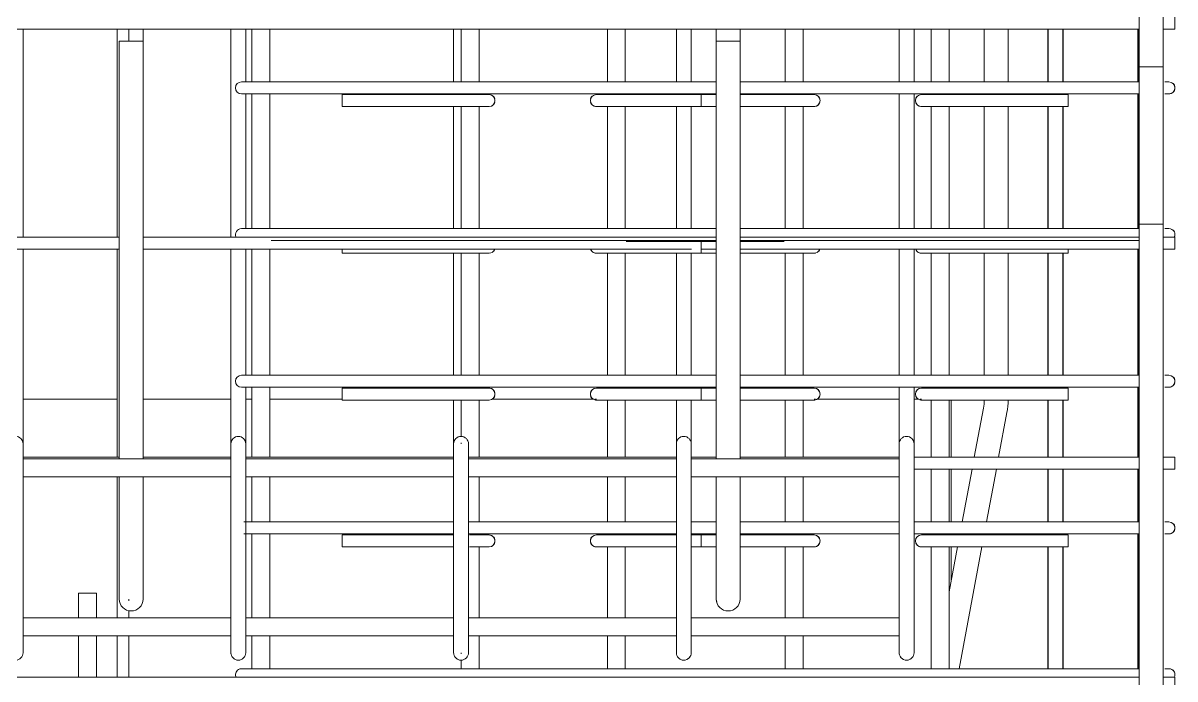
# Model space of a CAD drawing. Header units: millimetres. Extents: x -31655 to -5862, y 2843 to 78926.
# Drawn here: x -27253 to -26480, y 4392 to 4832 of the extents above; entities that cross this region are included whole.
import ezdxf

# ---------------------------------------------------------------- set-up
doc = ezdxf.new("R2010")
doc.units = ezdxf.units.MM
for name, color, linetype, lineweight in [('A-WALL', 113, 'Continuous', 25), ('S-BEAM', 12, 'Continuous', 18), ('S-RBAR', 171, 'Continuous', 18)]:
    doc.layers.add(name, color=color, linetype=linetype, lineweight=lineweight)

# ---------------------------------------------------------------- blocks, each defined once
blk = doc.blocks.new('M_Rectangular Corbel - M_Rectangular Corbel-5472199-Elevation Front')
at = {"layer": 'S-BEAM'}
for p, q in [((-27252.89, 4579.75), (-27189.85, 4579.75)), ((-27172.39, 4579.75), (-27113.52, 4579.75)), ((-27103.52, 4579.75), (-27099.47, 4579.75)), ((-27087.47, 4579.75), (-27038.88, 4579.75)), ((-26938.29, 4579.75), (-26870.54, 4579.75)), ((-26869.36, 4579.75), (-26868.43, 4579.75)), ((-26722.39, 4579.75), (-26721.43, 4579.75)), ((-26720.29, 4579.75), (-26665.39, 4579.75)), ((-26655.39, 4579.75), (-26652.5, 4579.75)), ((-26651.36, 4579.75), (-26650.39, 4579.75)), ((-26630.39, 4579.07), (-26630.39, 4540.8)), ((-26630.39, 4532.8), (-26630.39, 4497.38)), ((-26630.39, 4489.38), (-26630.39, 4488.66)), ((-26630.39, 4480.66), (-26630.39, 4458.08))]:
    blk.add_line(p, q, dxfattribs=at)

msp = doc.modelspace()

# ---------------------------------------------------------------- linework, layer by layer
at = {"layer": 'A-WALL'}
for p, q in [((-26565.39395, 4792.37073), (-26565.39395, 4827.82695)), ((-26555.39395, 4792.37073), (-26555.39395, 4827.82695)), ((-26505.39395, 4827.489), (-26505.39395, 4792.37073)), ((-26565.39395, 4783.89224), (-26565.39395, 4784.37073)), ((-26555.39395, 4783.89224), (-26555.39395, 4784.37073)), ((-26505.39395, 4784.37073), (-26505.39395, 4694.04049)), ((-26565.39395, 4694.04049), (-26565.39395, 4775.89224)), ((-26555.39395, 4694.04049), (-26555.39395, 4775.89224)), ((-26565.39395, 4595.71026), (-26565.39395, 4677.48276)), ((-26555.39395, 4595.71026), (-26555.39395, 4677.48276)), ((-26505.39395, 4680.3142), (-26505.39395, 4595.71026)), ((-26565.39395, 4587.07328), (-26565.39395, 4587.71026)), ((-26555.39395, 4587.07328), (-26555.39395, 4587.71026)), ((-26505.39395, 4587.71026), (-26505.39395, 4540.80145)), ((-26565.39395, 4540.80145), (-26565.39395, 4579.07328)), ((-26555.39395, 4540.80145), (-26555.39395, 4579.07328)), ((-26565.39395, 4497.38002), (-26565.39395, 4532.80145)), ((-26555.39395, 4497.38002), (-26555.39395, 4532.80145)), ((-26505.39395, 4532.80145), (-26505.39395, 4497.38002)), ((-26565.39395, 4488.66379), (-26565.39395, 4489.38002)), ((-26555.39395, 4488.66379), (-26555.39395, 4489.38002)), ((-26505.39395, 4489.38002), (-26505.39395, 4399.04978)), ((-26565.39395, 4399.04978), (-26565.39395, 4480.66379)), ((-26555.39395, 4399.04978), (-26555.39395, 4480.66379))]:
    msp.add_line(p, q, dxfattribs=at)
at = {"layer": 'S-RBAR'}
for p, q in [((-26504.39395, 4696.9502), (-26504.39395, 5460.17917)), ((-26488.39395, 4696.9502), (-26488.39395, 5460.17917)), ((-26480.39395, 4827.82695), (-26480.39395, 4835.82695)), ((-30396.39395, 4827.82695), (-26504.39395, 4827.82695)), ((-27252.89395, 4827.82695), (-27252.89395, 4688.3142)), ((-27189.84916, 4688.3142), (-27189.84916, 4827.82695)), ((-27181.84916, 4819.75), (-27181.84916, 4827.82695)), ((-27172.39395, 4819.75), (-27172.39395, 4827.82695)), ((-27113.51895, 4827.82695), (-27113.51895, 4688.3142)), ((-27103.51895, 4827.489), (-27103.51895, 4792.37073)), ((-27099.46501, 4792.37073), (-27099.46501, 4827.489)), ((-27087.46501, 4792.37073), (-27087.46501, 4827.489)), ((-26964.14395, 4827.82695), (-26964.14395, 4792.37073)), ((-26958.98659, 4792.37073), (-26958.98659, 4827.82695)), ((-26946.98659, 4792.37073), (-26946.98659, 4827.82695)), ((-26861.00816, 4792.37073), (-26861.00816, 4827.82695)), ((-26849.00816, 4792.37073), (-26849.00816, 4827.82695)), ((-26814.76895, 4827.82695), (-26814.76895, 4792.37073)), ((-26804.76895, 4827.82695), (-26804.76895, 4792.37073)), ((-26788.00099, 4819.75), (-26788.00099, 4827.82695)), ((-26772.00099, 4819.75), (-26772.00099, 4827.82695)), ((-26741.77973, 4792.37073), (-26741.77973, 4827.82695)), ((-26729.77973, 4792.37073), (-26729.77973, 4827.82695)), ((-26665.39395, 4827.82695), (-26665.39395, 4792.37073)), ((-26655.39395, 4827.82695), (-26655.39395, 4792.37073)), ((-26643.80131, 4792.37073), (-26643.80131, 4827.82695)), ((-26631.80131, 4792.37073), (-26631.80131, 4827.82695)), ((-26608.26496, 4827.82695), (-26608.26496, 4792.37073)), ((-26608.26496, 4827.82695), (-26608.26496, 4792.37073)), ((-26592.26496, 4827.82695), (-26592.26496, 4792.37073)), ((-26592.26496, 4827.82695), (-26592.26496, 4792.37073)), ((-26488.39395, 4827.82695), (-26480.39395, 4827.82695)), ((-27188.39395, 4819.75), (-27188.39395, 4539.64273)), ((-27188.39395, 4819.75), (-27172.39395, 4819.75)), ((-27172.39395, 4819.75), (-27172.39395, 4539.64273)), ((-26788.00099, 4819.75), (-26788.00099, 4539.64273)), ((-26788.00099, 4819.75), (-26772.00099, 4819.75)), ((-26772.00099, 4819.75), (-26772.00099, 4539.64273)), ((-26504.39395, 4802.5498), (-26504.39395, 4053.80073)), ((-26504.39395, 4802.5498), (-26488.39395, 4802.5498)), ((-26488.39395, 4802.5498), (-26488.39395, 4053.80073)), ((-27086.39395, 4792.37073), (-27106.39395, 4792.37073)), ((-27086.39395, 4792.37073), (-27106.39395, 4792.37073)), ((-27086.39395, 4792.37073), (-26788.00099, 4792.37073)), ((-26772.00099, 4792.37073), (-26504.39395, 4792.37073)), ((-26484.39395, 4792.37073), (-26487.20188, 4792.37073)), ((-27100.53608, 4784.37073), (-27106.39395, 4784.37073)), ((-27100.53608, 4784.37073), (-27106.39395, 4784.37073)), ((-27103.51895, 4784.37073), (-27103.51895, 4694.04049)), ((-27086.39395, 4784.37073), (-27100.53608, 4784.37073)), ((-27099.46501, 4694.04049), (-27099.46501, 4784.37073)), ((-27087.46501, 4694.04049), (-27087.46501, 4784.37073)), ((-27086.39395, 4784.37073), (-26788.00099, 4784.37073)), ((-27038.8828, 4783.89224), (-27014.67822, 4783.89224)), ((-27038.8828, 4775.89224), (-27038.8828, 4783.89224)), ((-26974.53608, 4783.89224), (-27014.67822, 4783.89224)), ((-26974.53608, 4783.89224), (-26940.39395, 4783.89224)), ((-26964.14395, 4784.37073), (-26964.14395, 4783.89224)), ((-26958.98659, 4783.89224), (-26958.98659, 4784.37073)), ((-26946.98659, 4783.89224), (-26946.98659, 4784.37073)), ((-26848.42868, 4783.89224), (-26868.42868, 4783.89224)), ((-26861.00816, 4783.89224), (-26861.00816, 4784.37073)), ((-26849.00816, 4783.89224), (-26849.00816, 4784.37073)), ((-26848.42868, 4783.89224), (-26804.67822, 4783.89224)), ((-26814.76895, 4784.37073), (-26814.76895, 4783.89224)), ((-26804.76895, 4784.37073), (-26804.76895, 4783.89224)), ((-26804.67822, 4783.89224), (-26798.18937, 4783.89224)), ((-26798.18937, 4783.89224), (-26788.00099, 4783.89224)), ((-26798.18937, 4775.89224), (-26798.18937, 4783.89224)), ((-26772.00099, 4784.37073), (-26504.39395, 4784.37073)), ((-26772.00099, 4783.89224), (-26742.39395, 4783.89224)), ((-26722.39395, 4783.89224), (-26742.39395, 4783.89224)), ((-26741.77973, 4783.89224), (-26741.77973, 4784.37073)), ((-26729.77973, 4783.89224), (-26729.77973, 4784.37073)), ((-26665.39395, 4784.37073), (-26665.39395, 4694.04049)), ((-26655.39395, 4784.37073), (-26655.39395, 4694.04049)), ((-26616.25181, 4783.89224), (-26650.39395, 4783.89224)), ((-26643.80131, 4783.89224), (-26643.80131, 4784.37073)), ((-26631.80131, 4783.89224), (-26631.80131, 4784.37073)), ((-26616.25181, 4783.89224), (-26576.10968, 4783.89224)), ((-26608.26496, 4784.37073), (-26608.26496, 4783.89224)), ((-26608.26496, 4784.37073), (-26608.26496, 4783.89224)), ((-26592.26496, 4784.37073), (-26592.26496, 4783.89224)), ((-26592.26496, 4784.37073), (-26592.26496, 4783.89224)), ((-26551.90509, 4783.89224), (-26576.10968, 4783.89224)), ((-26551.90509, 4783.89224), (-26551.90509, 4775.89224)), ((-26484.39395, 4784.37073), (-26487.20188, 4784.37073)), ((-27038.8828, 4775.89224), (-27014.67822, 4775.89224)), ((-26974.53608, 4775.89224), (-27014.67822, 4775.89224)), ((-26974.53608, 4775.89224), (-26940.39395, 4775.89224)), ((-26964.14395, 4775.89224), (-26964.14395, 4694.04049)), ((-26958.98659, 4694.04049), (-26958.98659, 4775.89224)), ((-26946.98659, 4694.04049), (-26946.98659, 4775.89224)), ((-26848.42868, 4775.89224), (-26868.42868, 4775.89224)), ((-26861.00816, 4694.04049), (-26861.00816, 4775.89224)), ((-26849.00816, 4694.04049), (-26849.00816, 4775.89224)), ((-26848.42868, 4775.89224), (-26804.67822, 4775.89224)), ((-26814.76895, 4775.89224), (-26814.76895, 4694.04049)), ((-26804.76895, 4775.89224), (-26804.76895, 4694.04049)), ((-26804.67822, 4775.89224), (-26798.18937, 4775.89224)), ((-26798.18937, 4775.89224), (-26788.00099, 4775.89224)), ((-26772.00099, 4775.89224), (-26742.39395, 4775.89224)), ((-26722.39395, 4775.89224), (-26742.39395, 4775.89224)), ((-26741.77973, 4694.04049), (-26741.77973, 4775.89224)), ((-26729.77973, 4694.04049), (-26729.77973, 4775.89224)), ((-26616.25181, 4775.89224), (-26650.39395, 4775.89224)), ((-26643.80131, 4694.04049), (-26643.80131, 4775.89224)), ((-26631.80131, 4694.04049), (-26631.80131, 4775.89224)), ((-26616.25181, 4775.89224), (-26576.10968, 4775.89224)), ((-26608.26496, 4775.89224), (-26608.26496, 4694.04049)), ((-26608.26496, 4775.89224), (-26608.26496, 4694.04049)), ((-26592.26496, 4775.89224), (-26592.26496, 4694.04049)), ((-26592.26496, 4775.89224), (-26592.26496, 4694.04049)), ((-26551.90509, 4775.89224), (-26576.10968, 4775.89224)), ((-26488.39395, 4696.9502), (-26504.39395, 4696.9502)), ((-27086.39395, 4694.04049), (-27106.39395, 4694.04049)), ((-27086.39395, 4694.04049), (-27106.39395, 4694.04049)), ((-27086.39395, 4694.04049), (-26788.00099, 4694.04049)), ((-26772.00099, 4694.04049), (-26504.39395, 4694.04049)), ((-26484.39395, 4694.04049), (-26487.20188, 4694.04049)), ((-27572.39395, 4688.3142), (-27188.39395, 4688.3142)), ((-27172.39395, 4688.3142), (-26788.00099, 4688.3142)), ((-27086.39395, 4686.04049), (-26788.00099, 4686.04049)), ((-26848.42868, 4685.48276), (-26804.67822, 4685.48276)), ((-26804.67822, 4685.48276), (-26798.18937, 4685.48276)), ((-26798.18937, 4685.48276), (-26788.00099, 4685.48276)), ((-26798.18937, 4677.48276), (-26798.18937, 4685.48276)), ((-26772.00099, 4688.3142), (-26504.39395, 4688.3142)), ((-26772.00099, 4686.04049), (-26504.39395, 4686.04049)), ((-26772.00099, 4685.48276), (-26742.39395, 4685.48276)), ((-26488.39395, 4688.3142), (-26480.39395, 4688.3142)), ((-26480.39395, 4680.3142), (-26480.39395, 4688.3142)), ((-27572.39395, 4680.3142), (-27188.39395, 4680.3142)), ((-27252.89395, 4680.3142), (-27252.89395, 4574.75)), ((-27189.84916, 4540.80145), (-27189.84916, 4680.3142)), ((-27172.39395, 4680.3142), (-26804.67822, 4680.3142)), ((-27113.51895, 4680.3142), (-27113.51895, 4574.75)), ((-27103.51895, 4680.3142), (-27103.51895, 4595.71026)), ((-27099.46501, 4595.71026), (-27099.46501, 4680.3142)), ((-27087.46501, 4595.71026), (-27087.46501, 4680.3142)), ((-27038.8828, 4677.48276), (-27038.8828, 4680.3142)), ((-27038.8828, 4677.48276), (-27014.67822, 4677.48276)), ((-26974.53608, 4677.48276), (-27014.67822, 4677.48276)), ((-26974.53608, 4677.48276), (-26940.39395, 4677.48276)), ((-26964.14395, 4677.48276), (-26964.14395, 4595.71026)), ((-26958.98659, 4595.71026), (-26958.98659, 4677.48276)), ((-26946.98659, 4595.71026), (-26946.98659, 4677.48276)), ((-26848.42868, 4677.48276), (-26868.42868, 4677.48276)), ((-26861.00816, 4595.71026), (-26861.00816, 4677.48276)), ((-26849.00816, 4595.71026), (-26849.00816, 4677.48276)), ((-26848.42868, 4677.48276), (-26804.67822, 4677.48276)), ((-26814.76895, 4677.48276), (-26814.76895, 4595.71026)), ((-26804.76895, 4677.48276), (-26804.76895, 4595.71026)), ((-26804.67822, 4677.48276), (-26798.18937, 4677.48276)), ((-26798.18937, 4680.3142), (-26788.00099, 4680.3142)), ((-26798.18937, 4677.48276), (-26788.00099, 4677.48276)), ((-26772.00099, 4680.3142), (-26504.39395, 4680.3142)), ((-26772.00099, 4677.48276), (-26742.39395, 4677.48276)), ((-26722.39395, 4677.48276), (-26742.39395, 4677.48276)), ((-26741.77973, 4595.71026), (-26741.77973, 4677.48276)), ((-26729.77973, 4595.71026), (-26729.77973, 4677.48276)), ((-26665.39395, 4680.3142), (-26665.39395, 4595.71026)), ((-26655.39395, 4680.3142), (-26655.39395, 4595.71026)), ((-26616.25181, 4677.48276), (-26650.39395, 4677.48276)), ((-26643.80131, 4595.71026), (-26643.80131, 4677.48276)), ((-26631.80131, 4595.71026), (-26631.80131, 4677.48276)), ((-26616.25181, 4677.48276), (-26576.10968, 4677.48276)), ((-26608.26496, 4677.48276), (-26608.26496, 4595.71026)), ((-26608.26496, 4677.48276), (-26608.26496, 4595.71026)), ((-26592.26496, 4677.48276), (-26592.26496, 4595.71026)), ((-26592.26496, 4677.48276), (-26592.26496, 4595.71026)), ((-26551.90509, 4677.48276), (-26576.10968, 4677.48276)), ((-26551.90509, 4680.3142), (-26551.90509, 4677.48276)), ((-26488.39395, 4680.3142), (-26480.39395, 4680.3142)), ((-27086.39395, 4595.71026), (-27106.39395, 4595.71026)), ((-27086.39395, 4595.71026), (-27106.39395, 4595.71026)), ((-27086.39395, 4595.71026), (-26788.00099, 4595.71026)), ((-26772.00099, 4595.71026), (-26504.39395, 4595.71026)), ((-26484.39395, 4595.71026), (-26487.20188, 4595.71026)), ((-27100.53608, 4587.71026), (-27106.39395, 4587.71026)), ((-27100.53608, 4587.71026), (-27106.39395, 4587.71026)), ((-27103.51895, 4587.71026), (-27103.51895, 4574.75)), ((-27086.39395, 4587.71026), (-27100.53608, 4587.71026)), ((-27099.46501, 4540.80145), (-27099.46501, 4587.71026)), ((-27087.46501, 4540.80145), (-27087.46501, 4587.71026)), ((-27086.39395, 4587.71026), (-26788.00099, 4587.71026)), ((-27038.8828, 4587.07328), (-27014.67822, 4587.07328)), ((-27038.8828, 4579.07328), (-27038.8828, 4587.07328)), ((-26974.53608, 4587.07328), (-27014.67822, 4587.07328)), ((-26974.53608, 4587.07328), (-26940.39395, 4587.07328)), ((-26964.14395, 4587.71026), (-26964.14395, 4587.07328)), ((-26958.98659, 4587.07328), (-26958.98659, 4587.71026)), ((-26946.98659, 4587.07328), (-26946.98659, 4587.71026)), ((-26848.42868, 4587.07328), (-26868.42868, 4587.07328)), ((-26861.00816, 4587.07328), (-26861.00816, 4587.71026)), ((-26849.00816, 4587.07328), (-26849.00816, 4587.71026)), ((-26848.42868, 4587.07328), (-26804.67822, 4587.07328)), ((-26814.76895, 4587.71026), (-26814.76895, 4587.07328)), ((-26804.76895, 4587.71026), (-26804.76895, 4587.07328)), ((-26804.67822, 4587.07328), (-26798.18937, 4587.07328)), ((-26798.18937, 4587.07328), (-26788.00099, 4587.07328)), ((-26798.18937, 4579.07328), (-26798.18937, 4587.07328)), ((-26772.00099, 4587.71026), (-26504.39395, 4587.71026)), ((-26772.00099, 4587.07328), (-26742.39395, 4587.07328)), ((-26722.39395, 4587.07328), (-26742.39395, 4587.07328)), ((-26741.77973, 4587.07328), (-26741.77973, 4587.71026)), ((-26729.77973, 4587.07328), (-26729.77973, 4587.71026)), ((-26665.39395, 4587.71026), (-26665.39395, 4574.75)), ((-26655.39395, 4587.71026), (-26655.39395, 4574.75)), ((-26616.25181, 4587.07328), (-26650.39395, 4587.07328)), ((-26643.80131, 4587.07328), (-26643.80131, 4587.71026)), ((-26631.80131, 4587.07328), (-26631.80131, 4587.71026)), ((-26616.25181, 4587.07328), (-26576.10968, 4587.07328)), ((-26608.26496, 4587.71026), (-26608.26496, 4587.07328)), ((-26608.26496, 4587.71026), (-26608.26496, 4587.07328)), ((-26592.26496, 4587.71026), (-26592.26496, 4587.07328)), ((-26592.26496, 4587.71026), (-26592.26496, 4587.07328)), ((-26551.90509, 4587.07328), (-26576.10968, 4587.07328)), ((-26551.90509, 4587.07328), (-26551.90509, 4579.07328)), ((-26484.39395, 4587.71026), (-26487.20188, 4587.71026)), ((-27252.89395, 4574.75), (-27252.89395, 4549.75)), ((-27113.51895, 4574.75), (-27113.51895, 4549.75)), ((-27103.51895, 4574.75), (-27103.51895, 4549.75)), ((-27038.8828, 4579.07328), (-27014.67822, 4579.07328)), ((-26974.53608, 4579.07328), (-27014.67822, 4579.07328)), ((-26974.53608, 4579.07328), (-26940.39395, 4579.07328)), ((-26964.14395, 4579.07328), (-26964.14395, 4574.75)), ((-26964.14395, 4574.75), (-26964.14395, 4549.75)), ((-26958.98659, 4554.72928), (-26958.98659, 4579.07328)), ((-26946.98659, 4540.80145), (-26946.98659, 4579.07328)), ((-26848.42868, 4579.07328), (-26868.42868, 4579.07328)), ((-26861.00816, 4540.80145), (-26861.00816, 4579.07328)), ((-26849.00816, 4540.80145), (-26849.00816, 4579.07328)), ((-26848.42868, 4579.07328), (-26804.67822, 4579.07328)), ((-26814.76895, 4579.07328), (-26814.76895, 4574.75)), ((-26814.76895, 4574.75), (-26814.76895, 4549.75)), ((-26804.76895, 4579.07328), (-26804.76895, 4574.75)), ((-26804.76895, 4574.75), (-26804.76895, 4549.75)), ((-26804.67822, 4579.07328), (-26798.18937, 4579.07328)), ((-26798.18937, 4579.07328), (-26788.00099, 4579.07328)), ((-26772.00099, 4579.07328), (-26742.39395, 4579.07328)), ((-26722.39395, 4579.07328), (-26742.39395, 4579.07328)), ((-26741.77973, 4540.80145), (-26741.77973, 4579.07328)), ((-26729.77973, 4540.80145), (-26729.77973, 4579.07328)), ((-26665.39395, 4574.75), (-26665.39395, 4549.75)), ((-26655.39395, 4574.75), (-26655.39395, 4549.75)), ((-26616.25181, 4579.07328), (-26650.39395, 4579.07328)), ((-26643.80131, 4540.80145), (-26643.80131, 4579.07328)), ((-26631.80131, 4540.80145), (-26631.80131, 4579.07328)), ((-26616.25181, 4579.07328), (-26576.10968, 4579.07328)), ((-26608.80833, 4573.71231), (-26614.95184, 4540.80145)), ((-26608.80833, 4573.71231), (-26614.95184, 4540.80145)), ((-26551.90509, 4579.07328), (-26576.10968, 4579.07328)), ((-26593.08002, 4570.77629), (-26598.67545, 4540.80145)), ((-26593.08002, 4570.77629), (-26598.67545, 4540.80145)), ((-26958.98659, 4549.75), (-26958.98659, 4550.38755)), ((-27252.89395, 4524.75), (-27252.89395, 4549.75)), ((-27113.51895, 4524.75), (-27113.51895, 4549.75)), ((-27103.51895, 4524.75), (-27103.51895, 4549.75)), ((-26964.14395, 4524.75), (-26964.14395, 4549.75)), ((-26954.14395, 4524.75), (-26954.14395, 4549.75)), ((-26814.76895, 4524.75), (-26814.76895, 4549.75)), ((-26804.76895, 4524.75), (-26804.76895, 4549.75)), ((-26665.39395, 4524.75), (-26665.39395, 4549.75)), ((-26655.39395, 4524.75), (-26655.39395, 4549.75)), ((-27252.89395, 4540.80145), (-27188.39395, 4540.80145)), ((-27252.89395, 4539.64273), (-27113.51895, 4539.64273)), ((-27172.39395, 4540.80145), (-27113.51895, 4540.80145)), ((-27103.51895, 4540.80145), (-26964.14395, 4540.80145)), ((-27103.51895, 4539.64273), (-26964.14395, 4539.64273)), ((-26954.14395, 4540.80145), (-26814.76895, 4540.80145)), ((-26954.14395, 4539.64273), (-26814.76895, 4539.64273)), ((-26804.76895, 4540.80145), (-26788.00099, 4540.80145)), ((-26804.76895, 4539.64273), (-26665.39395, 4539.64273)), ((-26772.00099, 4540.80145), (-26665.39395, 4540.80145)), ((-26655.39395, 4540.80145), (-26504.39395, 4540.80145)), ((-26488.39395, 4540.80145), (-26480.39395, 4540.80145)), ((-26480.39395, 4532.80145), (-26480.39395, 4540.80145)), ((-27252.89395, 4527.64273), (-27113.51895, 4527.64273)), ((-27189.84916, 4433.09023), (-27189.84916, 4527.64273)), ((-27188.39395, 4527.64273), (-27188.39395, 4485.75)), ((-27172.39395, 4527.64273), (-27172.39395, 4485.75)), ((-27103.51895, 4527.64273), (-26964.14395, 4527.64273)), ((-27099.46501, 4497.38002), (-27099.46501, 4527.64273)), ((-27087.46501, 4497.38002), (-27087.46501, 4527.64273)), ((-26954.14395, 4527.64273), (-26814.76895, 4527.64273)), ((-26946.98659, 4497.38002), (-26946.98659, 4527.64273)), ((-26861.00816, 4497.38002), (-26861.00816, 4527.64273)), ((-26849.00816, 4497.38002), (-26849.00816, 4527.64273)), ((-26804.76895, 4527.64273), (-26665.39395, 4527.64273)), ((-26788.00099, 4527.64273), (-26788.00099, 4485.75)), ((-26772.00099, 4527.64273), (-26772.00099, 4485.75)), ((-26741.77973, 4497.38002), (-26741.77973, 4527.64273)), ((-26729.77973, 4497.38002), (-26729.77973, 4527.64273)), ((-26655.39395, 4532.80145), (-26504.39395, 4532.80145)), ((-26643.80131, 4497.38002), (-26643.80131, 4532.80145)), ((-26631.80131, 4497.38002), (-26631.80131, 4532.80145)), ((-26616.4452, 4532.80145), (-26623.05736, 4497.38002)), ((-26616.4452, 4532.80145), (-26623.05736, 4497.38002)), ((-26600.16882, 4532.80145), (-26606.78097, 4497.38002)), ((-26600.16882, 4532.80145), (-26606.78097, 4497.38002)), ((-26488.39395, 4532.80145), (-26480.39395, 4532.80145)), ((-27252.89395, 4524.75), (-27252.89395, 4434.75)), ((-27113.51895, 4524.75), (-27113.51895, 4434.75)), ((-27103.51895, 4524.75), (-27103.51895, 4434.75)), ((-26964.14395, 4524.75), (-26964.14395, 4434.75)), ((-26954.14395, 4524.75), (-26954.14395, 4434.75)), ((-26814.76895, 4524.75), (-26814.76895, 4434.75)), ((-26804.76895, 4524.75), (-26804.76895, 4434.75)), ((-26665.39395, 4524.75), (-26665.39395, 4434.75)), ((-26655.39395, 4524.75), (-26655.39395, 4434.75)), ((-27086.39395, 4497.38002), (-27104.9264, 4497.38002)), ((-27086.39395, 4497.38002), (-27104.9264, 4497.38002)), ((-27086.39395, 4497.38002), (-26964.14395, 4497.38002)), ((-26954.14395, 4497.38002), (-26814.76895, 4497.38002)), ((-26804.76895, 4497.38002), (-26788.00099, 4497.38002)), ((-26772.00099, 4497.38002), (-26665.39395, 4497.38002)), ((-26655.39395, 4497.38002), (-26504.39395, 4497.38002)), ((-26484.39395, 4497.38002), (-26487.20188, 4497.38002)), ((-27100.53608, 4489.38002), (-27104.9264, 4489.38002)), ((-27100.53608, 4489.38002), (-27104.9264, 4489.38002)), ((-27086.39395, 4489.38002), (-27100.53608, 4489.38002)), ((-27099.46501, 4433.09023), (-27099.46501, 4489.38002)), ((-27087.46501, 4433.09023), (-27087.46501, 4489.38002)), ((-27086.39395, 4489.38002), (-26964.14395, 4489.38002)), ((-27038.8828, 4488.66379), (-27014.67822, 4488.66379)), ((-27038.8828, 4480.66379), (-27038.8828, 4488.66379)), ((-26974.53608, 4488.66379), (-27014.67822, 4488.66379)), ((-26974.53608, 4488.66379), (-26964.52911, 4488.66379)), ((-26954.14395, 4489.38002), (-26814.76895, 4489.38002)), ((-26953.5905, 4488.66379), (-26940.39395, 4488.66379)), ((-26946.98659, 4488.66379), (-26946.98659, 4489.38002)), ((-26848.42868, 4488.66379), (-26868.42868, 4488.66379)), ((-26861.00816, 4488.66379), (-26861.00816, 4489.38002)), ((-26849.00816, 4488.66379), (-26849.00816, 4489.38002)), ((-26848.42868, 4488.66379), (-26814.76895, 4488.66379)), ((-26804.76895, 4489.38002), (-26788.00099, 4489.38002)), ((-26804.76895, 4488.66379), (-26798.18937, 4488.66379)), ((-26798.18937, 4488.66379), (-26788.00099, 4488.66379)), ((-26798.18937, 4480.66379), (-26798.18937, 4488.66379)), ((-26772.00099, 4489.38002), (-26665.39395, 4489.38002)), ((-26772.00099, 4488.66379), (-26742.39395, 4488.66379)), ((-26722.39395, 4488.66379), (-26742.39395, 4488.66379)), ((-26741.77973, 4488.66379), (-26741.77973, 4489.38002)), ((-26729.77973, 4488.66379), (-26729.77973, 4489.38002)), ((-26655.39395, 4489.38002), (-26504.39395, 4489.38002)), ((-26616.25181, 4488.66379), (-26650.39395, 4488.66379)), ((-26643.80131, 4488.66379), (-26643.80131, 4489.38002)), ((-26631.80131, 4488.66379), (-26631.80131, 4489.38002)), ((-26624.55072, 4489.38002), (-26624.68442, 4488.66379)), ((-26624.55072, 4489.38002), (-26624.68442, 4488.66379)), ((-26616.25181, 4488.66379), (-26576.10968, 4488.66379)), ((-26608.27434, 4489.38002), (-26608.40804, 4488.66379)), ((-26608.27434, 4489.38002), (-26608.40804, 4488.66379)), ((-26551.90509, 4488.66379), (-26576.10968, 4488.66379)), ((-26551.90509, 4488.66379), (-26551.90509, 4480.66379)), ((-26484.39395, 4489.38002), (-26487.20188, 4489.38002)), ((-27188.39395, 4445.75), (-27188.39395, 4485.75)), ((-27172.39395, 4445.75), (-27172.39395, 4485.75)), ((-27038.8828, 4480.66379), (-27014.67822, 4480.66379)), ((-26974.53608, 4480.66379), (-27014.67822, 4480.66379)), ((-26974.53608, 4480.66379), (-26964.52911, 4480.66379)), ((-26953.5905, 4480.66379), (-26940.39395, 4480.66379)), ((-26946.98659, 4433.09023), (-26946.98659, 4480.66379)), ((-26848.42868, 4480.66379), (-26868.42868, 4480.66379)), ((-26861.00816, 4433.09023), (-26861.00816, 4480.66379)), ((-26849.00816, 4433.09023), (-26849.00816, 4480.66379)), ((-26848.42868, 4480.66379), (-26814.76895, 4480.66379)), ((-26804.76895, 4480.66379), (-26798.18937, 4480.66379)), ((-26798.18937, 4480.66379), (-26788.00099, 4480.66379)), ((-26788.00099, 4445.75), (-26788.00099, 4485.75)), ((-26772.00099, 4445.75), (-26772.00099, 4485.75)), ((-26772.00099, 4480.66379), (-26742.39395, 4480.66379)), ((-26722.39395, 4480.66379), (-26742.39395, 4480.66379)), ((-26741.77973, 4433.09023), (-26741.77973, 4480.66379)), ((-26729.77973, 4433.09023), (-26729.77973, 4480.66379)), ((-26616.25181, 4480.66379), (-26650.39395, 4480.66379)), ((-26643.80131, 4399.04978), (-26643.80131, 4480.66379)), ((-26626.17779, 4480.66379), (-26631.80131, 4450.5385)), ((-26626.17779, 4480.66379), (-26631.80131, 4450.5385)), ((-26631.80131, 4399.04978), (-26631.80131, 4480.66379)), ((-26609.90141, 4480.66379), (-26625.13637, 4399.04978)), ((-26609.90141, 4480.66379), (-26625.13637, 4399.04978)), ((-26616.25181, 4480.66379), (-26576.10968, 4480.66379)), ((-26551.90509, 4480.66379), (-26576.10968, 4480.66379)), ((-27215.71501, 4449.75), (-27215.71501, 4433.09023)), ((-27215.71501, 4449.75), (-27203.71501, 4449.75)), ((-27203.71501, 4449.75), (-27203.71501, 4433.09023)), ((-27181.84916, 4444.5052), (-27181.84916, 4445.75)), ((-27252.89395, 4409.75), (-27252.89395, 4434.75)), ((-27181.84916, 4433.09023), (-27181.84916, 4437.94158)), ((-27113.51895, 4409.75), (-27113.51895, 4434.75)), ((-27103.51895, 4409.75), (-27103.51895, 4434.75)), ((-26964.14395, 4409.75), (-26964.14395, 4434.75)), ((-26954.14395, 4409.75), (-26954.14395, 4434.75)), ((-26814.76895, 4409.75), (-26814.76895, 4434.75)), ((-26804.76895, 4409.75), (-26804.76895, 4434.75)), ((-26665.39395, 4409.75), (-26665.39395, 4434.75)), ((-26655.39395, 4409.75), (-26655.39395, 4434.75)), ((-27252.89395, 4433.09023), (-27113.51895, 4433.09023)), ((-27103.51895, 4433.09023), (-26964.14395, 4433.09023)), ((-26954.14395, 4433.09023), (-26814.76895, 4433.09023)), ((-26804.76895, 4433.09023), (-26665.39395, 4433.09023)), ((-27252.89395, 4421.09023), (-27113.51895, 4421.09023)), ((-27215.71501, 4421.09023), (-27215.71501, 4393.2887)), ((-27203.71501, 4421.09023), (-27203.71501, 4393.2887)), ((-27189.84916, 4393.2887), (-27189.84916, 4421.09023)), ((-27181.84916, 4393.2887), (-27181.84916, 4421.09023)), ((-27103.51895, 4421.09023), (-26964.14395, 4421.09023)), ((-27099.46501, 4399.04978), (-27099.46501, 4421.09023)), ((-27087.46501, 4399.04978), (-27087.46501, 4421.09023)), ((-26954.14395, 4421.09023), (-26814.76895, 4421.09023)), ((-26946.98659, 4399.04978), (-26946.98659, 4421.09023)), ((-26861.00816, 4399.04978), (-26861.00816, 4421.09023)), ((-26849.00816, 4399.04978), (-26849.00816, 4421.09023)), ((-26804.76895, 4421.09023), (-26665.39395, 4421.09023)), ((-26741.77973, 4399.04978), (-26741.77973, 4421.09023)), ((-26729.77973, 4399.04978), (-26729.77973, 4421.09023)), ((-26958.98659, 4409.11245), (-26958.98659, 4409.75)), ((-26958.98659, 4399.04978), (-26958.98659, 4404.77072)), ((-27086.39395, 4399.04978), (-27106.39395, 4399.04978)), ((-27086.39395, 4399.04978), (-27106.39395, 4399.04978)), ((-27086.39395, 4399.04978), (-26504.39395, 4399.04978)), ((-26484.39395, 4399.04978), (-26487.20188, 4399.04978)), ((-30396.39395, 4393.2887), (-26504.39395, 4393.2887)), ((-26488.39395, 4393.2887), (-26480.39395, 4393.2887)), ((-26480.39395, 4385.2887), (-26480.39395, 4393.2887))]:
    msp.add_line(p, q, dxfattribs=at)
for centre, radius, start, end in [((-27106.39395, 4788.37073), 4, 90, 270), ((-27106.39395, 4788.37073), 4, 90, 270), ((-26484.39395, 4788.37073), 4, 270, 90), ((-26484.39395, 4788.37073), 4, 15, 60), ((-26940.39395, 4779.89224), 4, 75, 90), ((-26940.39395, 4779.89224), 4, 270, 90), ((-26940.39395, 4779.89224), 4, 15, 60), ((-26868.42868, 4779.89224), 4, 90, 270), ((-26868.42868, 4779.89224), 4, 120, 165), ((-26868.39395, 4779.89224), 4, 120, 165), ((-26722.39395, 4779.89224), 4, 270, 90), ((-26722.39395, 4779.89224), 4, 15, 60), ((-26650.39395, 4779.89224), 4, 90, 270), ((-26650.39395, 4779.89224), 4, 120, 165), ((-26484.39395, 4788.37073), 4, 270, 285), ((-26484.39395, 4788.37073), 4, 300, 345), ((-26940.39395, 4779.89224), 4, 300, 345), ((-26868.42868, 4779.89224), 4, 195, 240), ((-26868.39395, 4779.89224), 4, 195, 240), ((-26868.42868, 4779.89224), 4, 255, 270), ((-26868.39395, 4779.89224), 4, 255, 270), ((-26722.39395, 4779.89224), 4, 270, 285), ((-26722.39395, 4779.89224), 4, 300, 345), ((-26650.39395, 4779.89224), 4, 195, 240), ((-26650.39395, 4779.89224), 4, 255, 270), ((-27106.39395, 4690.04049), 4, 90, 205.74429302), ((-27106.39395, 4690.04049), 4, 90, 205.74429302), ((-26484.39395, 4690.04049), 4, 334.25570698, 90), ((-26484.39395, 4690.04049), 4, 15, 60), ((-26484.39395, 4690.04049), 4, 334.25570698, 345), ((-26940.39395, 4681.48276), 4, 270, 342.92763553), ((-26940.39395, 4681.48276), 4, 300, 342.92763553), ((-26868.42868, 4681.48276), 4, 197.07236447, 240), ((-26868.42868, 4681.48276), 4, 197.07236447, 270), ((-26868.39395, 4681.48276), 4, 197.07236447, 240), ((-26868.42868, 4681.48276), 4, 255, 270), ((-26868.39395, 4681.48276), 4, 255, 270), ((-26722.39395, 4681.48276), 4, 270, 342.92763553), ((-26722.39395, 4681.48276), 4, 270, 285), ((-26722.39395, 4681.48276), 4, 300, 342.92763553), ((-26650.39395, 4681.48276), 4, 197.07236447, 240), ((-26650.39395, 4681.48276), 4, 197.07236447, 270), ((-26650.39395, 4681.48276), 4, 255, 270), ((-27106.39395, 4591.71026), 4, 90, 270), ((-27106.39395, 4591.71026), 4, 90, 270), ((-26484.39395, 4591.71026), 4, 270, 90), ((-26484.39395, 4591.71026), 4, 15, 60), ((-26484.39395, 4591.71026), 4, 300, 345), ((-26940.39395, 4583.07328), 4, 75, 90), ((-26940.39395, 4583.07328), 4, 270, 90), ((-26940.39395, 4583.07328), 4, 15, 60), ((-26940.39395, 4583.07328), 4, 300, 345), ((-26868.42868, 4583.07328), 4, 90, 270), ((-26868.42868, 4583.07328), 4, 120, 165), ((-26868.42868, 4583.07328), 4, 195, 240), ((-26868.39395, 4583.07328), 4, 120, 165), ((-26868.39395, 4583.07328), 4, 195, 240), ((-26722.39395, 4583.07328), 4, 270, 90), ((-26722.39395, 4583.07328), 4, 15, 60), ((-26722.39395, 4583.07328), 4, 300, 345), ((-26650.39395, 4583.07328), 4, 90, 270), ((-26650.39395, 4583.07328), 4, 120, 165), ((-26650.39395, 4583.07328), 4, 195, 240), ((-26484.39395, 4591.71026), 4, 270, 285), ((-26868.42868, 4583.07328), 4, 255, 270), ((-26868.39395, 4583.07328), 4, 255, 270), ((-26722.39395, 4583.07328), 4, 270, 285), ((-26650.39395, 4583.07328), 4, 255, 270), ((-26640.26496, 4579.58435), 32, 349.42623927, 359.08362732), ((-26640.26496, 4579.58435), 32, 349.42623927, 359.08362732), ((-26640.26496, 4579.58435), 48, 349.42623927, 359.38908488), ((-26640.26496, 4579.58435), 48, 349.42623927, 359.38908488), ((-27257.89395, 4549.75), 5, 360, 180), ((-27108.51895, 4549.75), 5, 360, 180), ((-26959.14395, 4549.75), 5, 360, 180), ((-26809.76895, 4549.75), 5, 360, 180), ((-26660.39395, 4549.75), 5, 360, 180), ((-26484.39395, 4493.38002), 4, 270, 90), ((-26484.39395, 4493.38002), 4, 15, 60), ((-26940.39395, 4484.66379), 4, 75, 90), ((-26940.39395, 4484.66379), 4, 270, 90), ((-26868.42868, 4484.66379), 4, 90, 270), ((-26722.39395, 4484.66379), 4, 270, 90), ((-26650.39395, 4484.66379), 4, 90, 270), ((-26484.39395, 4493.38002), 4, 270, 285), ((-26484.39395, 4493.38002), 4, 300, 345), ((-26940.39395, 4484.66379), 4, 15, 60), ((-26940.39395, 4484.66379), 4, 300, 345), ((-26868.42868, 4484.66379), 4, 120, 165), ((-26868.42868, 4484.66379), 4, 195, 240), ((-26868.39395, 4484.66379), 4, 120, 165), ((-26868.39395, 4484.66379), 4, 195, 240), ((-26868.42868, 4484.66379), 4, 255, 270), ((-26868.39395, 4484.66379), 4, 255, 270), ((-26722.39395, 4484.66379), 4, 270, 285), ((-26722.39395, 4484.66379), 4, 15, 60), ((-26722.39395, 4484.66379), 4, 300, 345), ((-26650.39395, 4484.66379), 4, 120, 165), ((-26650.39395, 4484.66379), 4, 195, 240), ((-26650.39395, 4484.66379), 4, 255, 270), ((-27180.39395, 4445.75), 8, 180, 0), ((-26780.00099, 4445.75), 8, 180, 0), ((-26780.00099, 4445.75), 8, 180, 195), ((-27257.89395, 4409.75), 5, 180, 0), ((-27108.51895, 4409.75), 5, 180, 0), ((-27108.51895, 4409.75), 5, 180, 195), ((-27108.51895, 4409.75), 5, 210, 240), ((-27108.51895, 4409.75), 5, 300, 330), ((-26959.14395, 4409.75), 5, 180, 0), ((-26959.14395, 4409.75), 5, 180, 195), ((-26959.14395, 4409.75), 5, 210, 240), ((-26809.76895, 4409.75), 5, 180, 0), ((-26809.76895, 4409.75), 5, 180, 195), ((-26809.76895, 4409.75), 5, 210, 240), ((-26809.76895, 4409.75), 5, 300, 330), ((-26660.39395, 4409.75), 5, 180, 0), ((-26660.39395, 4409.75), 5, 180, 195), ((-26660.39395, 4409.75), 5, 210, 240), ((-26660.39395, 4409.75), 5, 300, 330), ((-27106.39395, 4395.04978), 4, 90, 206.28521286), ((-27106.39395, 4395.04978), 4, 90, 206.28521286), ((-27106.39395, 4395.04978), 4, 120, 165), ((-26484.39395, 4395.04978), 4, 333.71478714, 90), ((-26484.39395, 4395.04978), 4, 15, 60), ((-27106.39395, 4395.04978), 4, 195, 206.28521286), ((-26484.39395, 4395.04978), 4, 333.71478714, 345)]:
    msp.add_arc(centre, radius, start, end, dxfattribs=at)

# ---------------------------------------------------------------- block references
at = {"layer": 'S-BEAM'}
msp.add_blockref('M_Rectangular Corbel - M_Rectangular Corbel-5472199-Elevation Front', (0, 0), dxfattribs=at)

doc.saveas('drawing.dxf')
